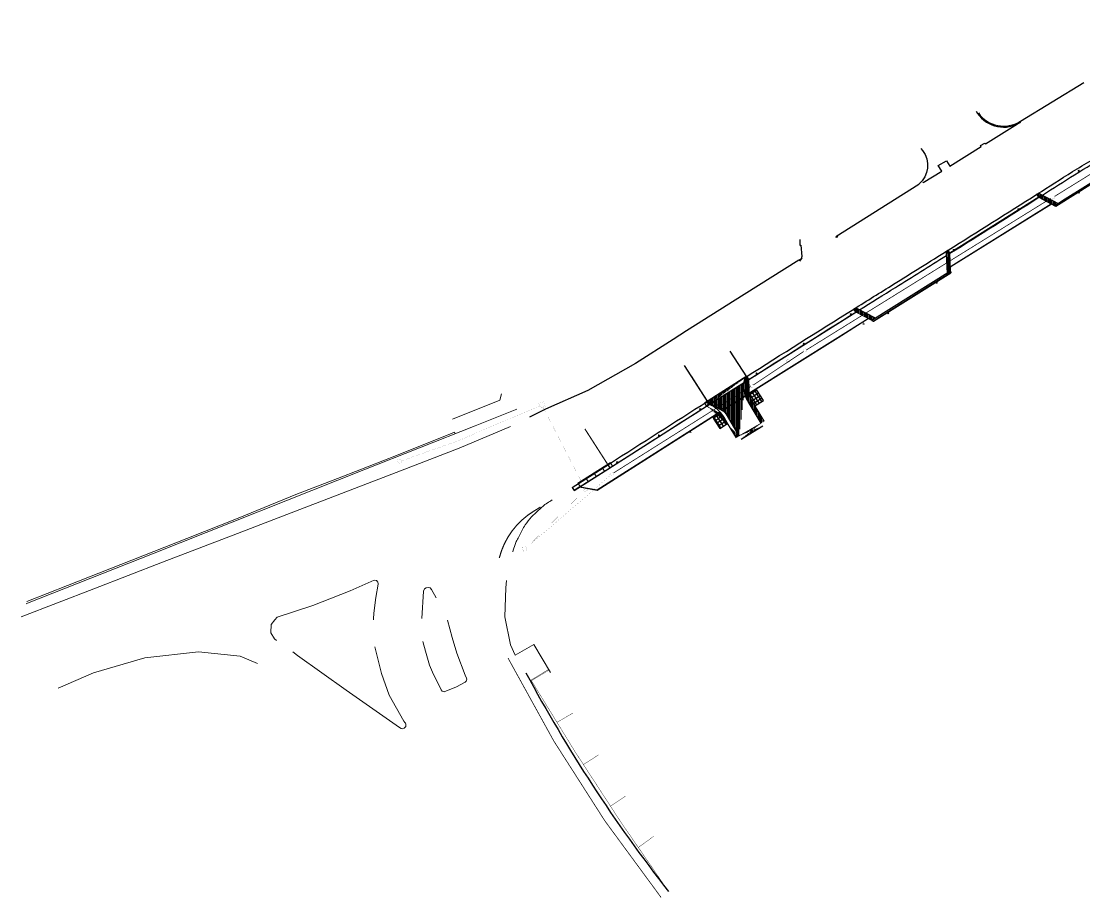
# Model space of a CAD drawing. Header units: metres. Extents: x 375221 to 375761, y 165693 to 166053.
# Drawn here: x 375221.2 to 375360.1, y 165693 to 165807.5 of the extents above; entities that cross this region are included whole.
import ezdxf

# ---------------------------------------------------------------- set-up
doc = ezdxf.new("R2010")
doc.units = ezdxf.units.M
for name, pattern in [('$0$DUCT1', [2, 1, -0.5, 0, -0.5]), ('1004', [6, 4, -2]), ('1025', [2, 1, -1]), ('DUCT1', [2, 1, -0.5, 0, -0.5])]:
    doc.linetypes.add(name, pattern=pattern)
for name, color, linetype in [('$03 Existing traffic signal equipment', 3, 'Continuous'), ('$03 Proposed kerbs', 7, 'Continuous'), ('$03 Roadmarkings', 7, 'Continuous'), ('$03 Tactiles', 1, 'Continuous'), ('$03 Traffic signs', 7, 'Continuous'), ('1Kerbing', 7, 'Continuous'), ('BUILDING', 8, 'Continuous'), ('KERB', 7, 'Continuous'), ('WALL', 8, 'Continuous'), ('XRefs', 251, 'Continuous')]:
    doc.layers.add(name, color=color, linetype=linetype)
doc.layers.add('bd-street furniture', color=7, linetype='Continuous', lineweight=30)
pattern_1 = [(90, (375301.1604602542, 165714.7829196174), (-0.1414214073079948, 2.842171974186587e-17), [])]

# ---------------------------------------------------------------- blocks, each defined once
blk = doc.blocks.new('Traffic sign')
at = {"layer": '$03 Traffic signs', "linetype": 'Continuous', "const_width": 0.07500000000000001}
blk.add_lwpolyline([(-0.0625, 0, 1), (0.0625, 0, 1)], format="xyb", close=True, dxfattribs=at)
at = {"layer": '$03 Traffic signs', "linetype": 'Continuous', "const_width": 0.05}
blk.add_lwpolyline([(0.02828144717750547, 0.2270358317452974), (0.2021533629576879, -0.120478731182402)], dxfattribs=at)

msp = doc.modelspace()

# ---------------------------------------------------------------- hatches: boundary and pattern name
at = {"layer": '$03 Tactiles', "linetype": 'Continuous', "transparency": 33554559}
h = msp.add_hatch(dxfattribs=at)
h.set_pattern_fill('NET', color=41, scale=0.1260000457130911, angle=122.7529095355412)
h.set_pattern_definition([(122.7529095355412, (375316.146531973, 165758.5213985508), (-0.3364467889082441, -0.2164340011622894), []), (212.7529095355412, (375316.146531973, 165758.5213985508), (0.2164340011622894, -0.3364467889082441), [])])
h.paths.add_polyline_path([(375317.1187644359, 165757.2451563403), (375318.2153961081, 165757.9472089726), (375317.3532432318, 165759.2939230325), (375316.3426043764, 165758.6469221432), (375316.4566136412, 165758.3770623012), (375316.6260188706, 165758.0612037797), (375316.8378702272, 165757.7103518005)])
h = msp.add_hatch(dxfattribs=at)
h.set_pattern_fill('NET', color=41, scale=0.1260000457130911, angle=122.7529095355412)
h.set_pattern_definition([(122.7529095355412, (375312.8103184532, 165756.3855880126), (-0.3364467889082441, -0.2164340011622894), []), (212.7529095355412, (375312.8103184532, 165756.3855880126), (0.2164340011622894, -0.3364467889082441), [])])
h.paths.add_polyline_path([(375312.5260283221, 165754.3049704023), (375313.5366671775, 165754.9519712925), (375313.2933475841, 165755.3602188854), (375313.0751351658, 165755.7263382003), (375312.9121012669, 165755.9966990687), (375312.7643271014, 165756.2106439518), (375312.68563007, 165756.3057637559), (375311.6638926119, 165755.6516576502)])
at = {"layer": '1Kerbing', "lineweight": 0}
h = msp.add_hatch(dxfattribs=at)
h.set_pattern_fill('JIS_WOOD', color=251, scale=0.2000000725604622, angle=45)
h.set_pattern_definition([(90, (375300.5995235723, 165714.416585383), (-0.1414214073079948, 2.842171974186587e-17), [])])
edge = h.paths.add_edge_path()
edge.add_arc((375354.2399990465, 165784.5019515147), 0.4859023338368265, 63.43315581562703, 121.4663249152635)
edge.add_line((375353.9863593187, 165784.9164005062), (375354.2398731678, 165784.5088734619))
edge.add_line((375354.239873169, 165784.5088734617), (375356.2839781468, 165783.4287467836))
edge.add_line((375356.2839781456, 165783.4287467841), (375356.7503313215, 165783.7216172345))
edge.add_line((375356.7503313217, 165783.7216172349), (375354.4573147763, 165784.9365489741))
h = msp.add_hatch(dxfattribs=at)
h.set_pattern_fill('JIS_WOOD', color=251, scale=0.2000000725604622, angle=45)
h.set_pattern_definition(pattern_1)
edge = h.paths.add_edge_path()
edge.add_arc((375342.6882325504, 165777.1565129729), 0.5596342148304116, 126.6750859446879, 177.4645753750043)
edge.add_line((375342.1291461829, 165777.1812695488), (375342.222504787, 165774.5752901734))
edge.add_line((375342.2225047871, 165774.5752901733), (375342.6929098067, 165774.8696011121))
edge.add_line((375342.692909807, 165774.8696011119), (375342.6088242395, 165777.1985879092))
edge.add_line((375342.6088242382, 165777.1985879093), (375342.3693136465, 165777.6387320315))
edge.add_line((375342.369313648, 165777.638732031), (375342.3539762124, 165777.605359443))
edge = h.paths.add_edge_path()
edge.add_arc((375330.312553212, 165769.3763818378), 0.6059182333873953, 66.35191853929948, 115.1087082324455)
edge.add_line((375330.0554396547, 165769.9250434125), (375330.3099966979, 165769.5181025339))
edge.add_line((375330.3099966962, 165769.5181025341), (375332.4024407965, 165768.4313245876))
edge.add_line((375332.4024407975, 165768.4313245881), (375332.8744859929, 165768.72666171))
edge.add_line((375332.8744859919, 165768.7266617101), (375330.5555978504, 165769.9314189616))
h = msp.add_hatch(dxfattribs=at)
h.set_pattern_fill('JIS_WOOD', color=251, scale=0.2000000725604622, angle=45)
h.set_pattern_definition(pattern_1)
edge = h.paths.add_edge_path()
edge.add_line((375314.6481453311, 165753.0871849274), (375312.810239572, 165756.1477152451))
edge.add_line((375312.8102395721, 165756.1477152454), (375310.7801893492, 165757.2098498213))
edge.add_line((375310.7801893484, 165757.2098498205), (375310.5226504056, 165757.6149102425))
edge.add_arc((375310.7858130448, 165757.0779298916), 0.5979987220942942, 70.45867872810406, 116.1084905037426)
edge.add_line((375313.1748749837, 165756.4965988128), (375310.9858356027, 165757.6414841908))
edge.add_line((375315.0604652986, 165753.3329336038), (375313.1748749838, 165756.4965988128))
edge.add_line((375315.858875107, 165760.4284217246), (375311.2458028409, 165757.50774649))
edge.add_line((375315.9441770762, 165761.0441002948), (375310.5226504057, 165757.6149102426))
edge.add_line((375314.648145305, 165753.0871849712), (375315.0695129326, 165753.3382300874))
h = msp.add_hatch(dxfattribs=at)
h.set_pattern_fill('JIS_WOOD', color=251, scale=0.2000000725604622, angle=45)
h.set_pattern_definition(pattern_1)
edge = h.paths.add_edge_path()
edge.add_line((375316.3270000648, 165760.72433504), (375316.0706697983, 165761.1297452506))
edge.add_arc((375316.442372337, 165760.6632823963), 0.5964481298668594, 128.549710470401, 175.9856563983014)
edge.add_line((375315.8473875597, 165760.7050374663), (375315.9430240038, 165758.4207218594))
edge.add_line((375315.9430240039, 165758.4207218597), (375316.0101882601, 165758.1952557183))
edge.add_line((375316.0101882592, 165758.1952557182), (375317.9106072763, 165755.0052085295))
edge.add_line((375317.9106072765, 165755.0052085295), (375318.3215099648, 165755.2533196899))
edge.add_line((375318.3215099648, 165755.25331969), (375316.423678169, 165758.3963632575))
edge.add_line((375316.423678169, 165758.3963632574), (375316.3270000641, 165760.7243350398))
h = msp.add_hatch(dxfattribs=at)
h.set_pattern_fill('JIS_WOOD', color=251, scale=0.2000000725604622, angle=45)
h.set_pattern_definition(pattern_1)
edge = h.paths.add_edge_path()
edge.add_line((375315.0600983165, 165753.332706173), (375317.9106072765, 165755.0052085295))
edge.add_line((375315.3110425361, 165752.9235275248), (375318.1371671651, 165754.6299974052))
at = {"layer": 'bd-street furniture'}
h = msp.add_hatch(color=254, dxfattribs=at)
h.dxf.hatch_style = 1
edge = h.paths.add_edge_path(flags=17)
edge.add_arc((375359.4424510524, 165787.9806357585), 0.06600002394495252, 0, 360)
edge = h.paths.add_edge_path()
edge.add_arc((375359.4424510524, 165787.9806357585), 0.07500002721017332, 0, 360)
h = msp.add_hatch(color=251, dxfattribs=at)
h.dxf.hatch_style = 1
edge = h.paths.add_edge_path()
edge.add_arc((375359.4424510524, 165787.9806357585), 0.06600002394495252, 0, 360)
h = msp.add_hatch(color=254, dxfattribs=at)
h.dxf.hatch_style = 1
edge = h.paths.add_edge_path(flags=17)
edge.add_arc((375359.4660006762, 165785.1512906644), 0.06600002394495252, 0, 360)
edge = h.paths.add_edge_path()
edge.add_arc((375359.4660006762, 165785.1512906644), 0.07500002721017332, 0, 360)
h = msp.add_hatch(color=251, dxfattribs=at)
h.dxf.hatch_style = 1
edge = h.paths.add_edge_path()
edge.add_arc((375359.4660006762, 165785.1512906644), 0.06600002394495252, 0, 360)
h = msp.add_hatch(color=254, dxfattribs=at)
h.dxf.hatch_style = 1
edge = h.paths.add_edge_path(flags=17)
edge.add_arc((375351.5675818864, 165782.9596766448), 0.06600002394495252, 0, 360)
edge = h.paths.add_edge_path()
edge.add_arc((375351.5675818864, 165782.9596766448), 0.07500002721017332, 0, 360)
h = msp.add_hatch(color=251, dxfattribs=at)
h.dxf.hatch_style = 1
edge = h.paths.add_edge_path()
edge.add_arc((375351.5675818864, 165782.9596766448), 0.06600002394495252, 0, 360)
h = msp.add_hatch(color=254, dxfattribs=at)
h.dxf.hatch_style = 1
edge = h.paths.add_edge_path(flags=17)
edge.add_arc((375343.1093297005, 165777.6362642674), 0.06600002394495252, 0, 360)
edge = h.paths.add_edge_path()
edge.add_arc((375343.1093297005, 165777.6362642674), 0.07500002721017332, 0, 360)
h = msp.add_hatch(color=251, dxfattribs=at)
h.dxf.hatch_style = 1
edge = h.paths.add_edge_path()
edge.add_arc((375343.1093297005, 165777.6362642674), 0.06600002394495252, 0, 360)
h = msp.add_hatch(color=254, dxfattribs=at)
h.dxf.hatch_style = 1
edge = h.paths.add_edge_path(flags=17)
edge.add_arc((375340.8751895875, 165773.3565669535), 0.06600002394495252, 0, 360)
edge = h.paths.add_edge_path()
edge.add_arc((375340.8751895875, 165773.3565669535), 0.07500002721017332, 0, 360)
h = msp.add_hatch(color=251, dxfattribs=at)
h.dxf.hatch_style = 1
edge = h.paths.add_edge_path()
edge.add_arc((375340.8751895875, 165773.3565669535), 0.06600002394495252, 0, 360)
h = msp.add_hatch(color=254, dxfattribs=at)
h.dxf.hatch_style = 1
edge = h.paths.add_edge_path(flags=17)
edge.add_arc((375329.6539398637, 165769.2314842045), 0.06600002394495252, 0, 360)
edge = h.paths.add_edge_path()
edge.add_arc((375329.6539398637, 165769.2314842045), 0.07500002721017332, 0, 360)
h = msp.add_hatch(color=251, dxfattribs=at)
h.dxf.hatch_style = 1
edge = h.paths.add_edge_path()
edge.add_arc((375329.6539398637, 165769.2314842045), 0.06600002394495252, 0, 360)
h = msp.add_hatch(color=254, dxfattribs=at)
h.dxf.hatch_style = 1
edge = h.paths.add_edge_path(flags=17)
edge.add_arc((375334.5221171658, 165769.3833169639), 0.06600002394495252, 0, 360)
edge = h.paths.add_edge_path()
edge.add_arc((375334.5221171658, 165769.3833169639), 0.07500002721017332, 0, 360)
h = msp.add_hatch(color=251, dxfattribs=at)
h.dxf.hatch_style = 1
edge = h.paths.add_edge_path()
edge.add_arc((375334.5221171658, 165769.3833169639), 0.06600002394495252, 0, 360)
h = msp.add_hatch(color=254, dxfattribs=at)
h.dxf.hatch_style = 1
edge = h.paths.add_edge_path(flags=17)
edge.add_arc((375323.5126594994, 165765.3791151326), 0.06600002394495252, 0, 360)
edge = h.paths.add_edge_path()
edge.add_arc((375323.5126594994, 165765.3791151326), 0.07500002721017332, 0, 360)
h = msp.add_hatch(color=251, dxfattribs=at)
h.dxf.hatch_style = 1
edge = h.paths.add_edge_path()
edge.add_arc((375323.5126594994, 165765.3791151326), 0.06600002394495252, 0, 360)
h = msp.add_hatch(color=254, dxfattribs=at)
h.dxf.hatch_style = 1
edge = h.paths.add_edge_path(flags=17)
edge.add_arc((375317.3367319535, 165761.4867018573), 0.06600002394495252, 0, 360)
edge = h.paths.add_edge_path()
edge.add_arc((375317.3367319535, 165761.4867018573), 0.07500002721017332, 0, 360)
h = msp.add_hatch(color=251, dxfattribs=at)
h.dxf.hatch_style = 1
edge = h.paths.add_edge_path()
edge.add_arc((375317.3367319535, 165761.4867018573), 0.06600002394495252, 0, 360)
h = msp.add_hatch(color=254, dxfattribs=at)
h.dxf.hatch_style = 1
edge = h.paths.add_edge_path(flags=17)
edge.add_arc((375309.9464775771, 165756.8047161642), 0.06600002394495252, 0, 360)
edge = h.paths.add_edge_path()
edge.add_arc((375309.9464775771, 165756.8047161642), 0.07500002721017332, 0, 360)
h = msp.add_hatch(color=251, dxfattribs=at)
h.dxf.hatch_style = 1
edge = h.paths.add_edge_path()
edge.add_arc((375309.9464775771, 165756.8047161642), 0.06600002394495252, 0, 360)
h = msp.add_hatch(color=254, dxfattribs=at)
h.dxf.hatch_style = 1
edge = h.paths.add_edge_path(flags=17)
edge.add_arc((375304.5704919547, 165753.3897056971), 0.06600002394495252, 0, 360)
edge = h.paths.add_edge_path()
edge.add_arc((375304.5704919547, 165753.3897056971), 0.07500002721017332, 0, 360)
h = msp.add_hatch(color=251, dxfattribs=at)
h.dxf.hatch_style = 1
edge = h.paths.add_edge_path()
edge.add_arc((375304.5704919547, 165753.3897056971), 0.06600002394495252, 0, 360)
h = msp.add_hatch(color=254, dxfattribs=at)
h.dxf.hatch_style = 1
edge = h.paths.add_edge_path(flags=17)
edge.add_arc((375299.0973493047, 165749.8833200652), 0.06600002394495252, 0, 360)
edge = h.paths.add_edge_path()
edge.add_arc((375299.0973493047, 165749.8833200652), 0.07500002721017332, 0, 360)
h = msp.add_hatch(color=251, dxfattribs=at)
h.dxf.hatch_style = 1
edge = h.paths.add_edge_path()
edge.add_arc((375299.0973493047, 165749.8833200652), 0.06600002394495252, 0, 360)

# ---------------------------------------------------------------- linework, layer by layer
at = {"layer": '$03 Existing traffic signal equipment', "color": 3, "linetype": '$0$DUCT1', "const_width": 0.1000000362802311, "flags": 128}
for points in [[(375394.9356858898, 165807.4873647932), (375394.1619887594, 165807.0527829994), (375391.5591071825, 165806.0217562271), (375383.3705760706, 165801.4006305188), (375356.2804881837, 165784.6357610794)], [(375323.8248495683, 165764.5570135573), (375355.795220213, 165784.3869331386)], [(375316.9016888272, 165759.9815348666), (375323.4822395388, 165764.3630784964)], [(375298.6379794292, 165748.4879405126), (375316.5654791929, 165759.7909191679)]]:
    msp.add_lwpolyline(points, dxfattribs=at)
at = {"layer": '$03 Existing traffic signal equipment', "color": 3, "linetype": 'Continuous', "const_width": 0.01000000362802311}
for points in [[(375355.712924229, 165784.5474279951), (375356.1981921997, 165784.7962559359), (375356.3627841678, 165784.4752662219), (375355.8775161952, 165784.2264382821)], [(375323.3932805937, 165764.5202353653), (375323.7358906213, 165764.7141704261), (375323.9138085134, 165764.3998566885), (375323.5711984858, 165764.2059216276)], [(375321.2228995077, 165763.2204329921), (375321.590325648, 165763.4142884165), (375321.7557322681, 165763.1007830463), (375321.3883061279, 165762.9069276229)], [(375316.4820077661, 165759.9381467989), (375316.8147537801, 165760.1294234488), (375316.9828227311, 165759.8329819655), (375316.6489506196, 165759.643691536)], [(375288.8607569858, 165757.5614107279), (375289.4622443467, 165757.8058120664), (375289.7007688284, 165757.2187880278), (375289.0992814675, 165756.9743866893)], [(375270.3905644324, 165750.1911504874), (375270.8749390375, 165750.3051675893), (375270.8749390375, 165750.3051675893), (375270.993562609, 165749.8456259295), (375270.5044171549, 165749.7259205235)], [(375298.1356744803, 165748.255999337), (375298.5596028734, 165748.588014422), (375298.716355985, 165748.3878666032), (375298.292427592, 165748.0558515191)], [(375294.7208555806, 165746.2808998805), (375295.1319910642, 165746.5226031197), (375295.2980262674, 165746.240178423), (375294.8868907839, 165745.9984751837)], [(375287.3401052039, 165738.4578877324), (375286.8800324518, 165738.248606639), (375286.6671619955, 165738.7343239151), (375287.1216666698, 165738.9380917279)]]:
    msp.add_lwpolyline(points, close=True, dxfattribs=at)
msp.add_lwpolyline([(375288.9800192267, 165757.2678987086), (375278.4983427115, 165752.7585951649), (375270.9366362486, 165750.0782409115)], dxfattribs=at)
at = {"layer": '$03 Existing traffic signal equipment', "color": 3, "linetype": 'DUCT1', "const_width": 0.01000000362802311}
for points in [[(375294.9264233224, 165746.4017515006), (375289.4000251479, 165757.096587359)], [(375287.7108674739, 165739.1084823394), (375298.2140510362, 165748.1559254285)], [(375287.2308859359, 165738.6979897302), (375294.8038731813, 165746.1396875326)]]:
    msp.add_lwpolyline(points, dxfattribs=at)
at = {"layer": '$03 Proposed kerbs', "linetype": 'Continuous', "ltscale": 0.2}
msp.add_line((375293.2076417524, 165746.6050500413), (375293.4658573922, 165746.2004123554), dxfattribs=at)
at = {"layer": '$03 Proposed kerbs', "linetype": 'Continuous'}
for points in [[(375353.9730327874, 165784.9251779877, 0.0004762063535170355), (375358.6335278805, 165787.8827737076, -0.001618663070330901), (375363.4647018872, 165790.8091763165, -0.001477084081085928)], [(375354.6963058542, 165784.8151165973, 0.0004281925219712157), (375358.8873463273, 165787.475347355, -0.001475806340648206), (375363.2889701482, 165790.1432457101)], [(375342.364838779, 165777.6124460166, 0.001183622670977012), (375353.9729407728, 165784.9251197176, 0.001183622670977012)], [(375342.6086090822, 165777.1987453578, 0.001184765535620227), (375354.229843054, 165784.5196553227)], [(375330.0367347598, 165769.913603846, -0.0004467437187289622), (375335.2273037452, 165773.1540514044, 0.0007238772340237302), (375342.3437494095, 165777.5992302392, 0.0006778621275527222)], [(375330.7634474263, 165769.8019606695, -0.0004060797222997159), (375335.4811330475, 165772.7466561999, 0.0006768216391372219), (375342.1363422479, 165776.9028602969)], [(375315.9471093528, 165761.0522970846, -0.001215113468152907), (375330.0357212983, 165769.9129698873, -0.001215113468152907)], [(375316.2036412973, 165760.6465982692, -0.00121679972724489), (375330.3098567631, 165769.5182759669)], [(375310.8646722306, 165757.8323107194, -0.0004392655608676463), (375315.9471093528, 165761.0522970846, -0.0003495940295202055)], [(375311.6174304895, 165757.7415477168, -0.0003495940295203922), (375315.6617534887, 165760.3038801095, -0.0003495940295203922)], [(375293.2098484486, 165746.6064414047), (375298.0917304885, 165749.6845597476, -0.00110611389098465), (375310.8646722306, 165757.8323107194, -0.00110611389098465)], [(375293.4658573922, 165746.2004123554), (375298.3492560368, 165749.2794869468, -0.001106244798230553), (375311.1219166182, 165757.4270632733)]]:
    msp.add_lwpolyline(points, format="xyb", dxfattribs=at)
for points in [[(375354.229843054, 165784.5196553227), (375353.9729407802, 165784.9251197064)], [(375354.4555299096, 165784.9432866331), (375354.229843054, 165784.5196553227)], [(375354.2299815658, 165784.5195790557), (375356.4155618176, 165783.3561492916)], [(375354.4555299096, 165784.9432866331), (375356.7501913887, 165783.7217906676)], [(375330.3098567631, 165769.5182759669), (375330.0552997198, 165769.9252168452)], [(375316.2036412973, 165760.6465982692), (375315.7351416666, 165760.7510409029)], [(375316.2036412973, 165760.6465982692), (375315.9471230134, 165761.0523057217)], [(375311.1219166182, 165757.4270632733), (375310.8646722306, 165757.8323107194)], [(375311.1219166182, 165757.4270632733), (375311.26881871, 165757.8840314811)], [(375297.8958766889, 165749.5610702476), (375298.1518856324, 165749.1550411992)]]:
    msp.add_lwpolyline(points, dxfattribs=at)
for centre, radius, start, end in [((375354.2298409324, 165784.5196538344), 0.4800002732059004, 61.95368857855471, 122.3580435711658), ((375316.2036412973, 165760.6465982692), 0.4800001741451091, 122.3041029575497, 167.4325523639872), ((375311.1219166182, 165757.4270632733), 0.4800001741451417, 72.17890100912135, 122.4067074226829)]:
    msp.add_arc(centre, radius, start, end, dxfattribs=at)
at = {"layer": '$03 Roadmarkings', "linetype": 'Continuous', "const_width": 0.1500000544203466}
msp.add_lwpolyline([(375297.8650869709, 165749.6101865107), (375294.8850603756, 165754.2427561283)], dxfattribs=at)
at = {"layer": '$03 Roadmarkings', "linetype": 'Continuous', "ltscale": 0.4, "const_width": 0.1500000544203466}
msp.add_lwpolyline([(375289.0685561672, 165744.0163440397), (375288.2250079252, 165743.5046193227, 0.1966752189341847), (375283.6966571752, 165737.3858646322, 8.71016594523911)], format="xyb", dxfattribs=at)
at = {"layer": '$03 Roadmarkings', "linetype": '1004', "const_width": 0.1000000362802311}
msp.add_lwpolyline([(375284.842110524, 165724.2759813992, 0.04839901668409888), (375304.8384302668, 165693.0043587945, 0.04312084518138833)], format="xyb", dxfattribs=at)
at = {"layer": '$03 Roadmarkings', "linetype": 'Continuous'}
msp.add_lwpolyline([(375287.1739006788, 165722.3767557945, 0.04312084518138832), (375305.8228642084, 165693.7746775271, 2.988622563454033)], format="xyb", dxfattribs=at)
at = {"layer": '$03 Roadmarkings', "linetype": '1025', "ltscale": 0.6, "const_width": 0.05000001814011554, "flags": 128}
for points in [[(375290.153088199, 165722.8085504975), (375287.8422990069, 165721.4120202726)], [(375290.2048114073, 165722.7229659362), (375287.8940222133, 165721.3264357112)]]:
    msp.add_lwpolyline(points, dxfattribs=at)
msp.add_lwpolyline([(375287.8422990069, 165721.4120202726), (375287.8422990069, 165721.4120202726, 0.0192014262338559), (375305.7479582559, 165693.8848063322)], format="xyb", dxfattribs=at)
at = {"layer": '$03 Roadmarkings', "linetype": '1025', "ltscale": 0.5, "const_width": 0.05000001814011554}
for points in [[(375291.2792144064, 165715.9078786522), (375293.3237235714, 165717.0998474546)], [(375294.6758487392, 165710.3534054067), (375296.6685028989, 165711.6319393329)], [(375298.2178738117, 165704.9032596238), (375300.1966919955, 165706.2529223086)], [(375301.8423146885, 165699.5075706979), (375303.8923181538, 165700.9967929469)]]:
    msp.add_lwpolyline(points, dxfattribs=at)
at = {"layer": '$03 Tactiles', "color": 41, "linetype": 'Continuous'}
for points in [[(375317.1187644359, 165757.2451563403), (375318.2153961081, 165757.9472089726), (375317.3532432318, 165759.2939230325), (375316.3426043764, 165758.6469221432), (375316.4566136412, 165758.3770623012), (375316.6260188706, 165758.0612037797), (375316.8378702272, 165757.7103518005)], [(375312.5260283221, 165754.3049704023), (375313.5366671775, 165754.9519712925), (375313.2933475841, 165755.3602188854), (375313.0751351658, 165755.7263382003), (375312.9121012669, 165755.9966990687), (375312.7643271014, 165756.2106439518), (375312.68563007, 165756.3057637559), (375311.6638926119, 165755.6516576502)]]:
    msp.add_lwpolyline(points, close=True, dxfattribs=at)
at = {"layer": '1Kerbing', "lineweight": 0}
for p, q in [((375356.2839781456, 165783.4287467841), (375354.229982987, 165784.5194818899)), ((375314.648145305, 165753.0871849712), (375312.8085513022, 165756.1466460796))]:
    msp.add_line(p, q, dxfattribs=at)
at = {"layer": '1Kerbing', "ltscale": 150}
for p, q in [((375342.6087154374, 165777.198812006), (375342.3685952015, 165777.6144216917)), ((375342.129136892, 165777.1816223226), (375342.2225047871, 165774.5752901733)), ((375332.5585643835, 165768.3503173785), (375342.6654611118, 165774.6726227729)), ((375332.6079187039, 165768.3245765222), (375342.7014672067, 165774.6385357436)), ((375332.8744859919, 165768.7266617101), (375330.5352241434, 165769.9420039356))]:
    msp.add_line(p, q, dxfattribs=at)
at = {"layer": '1Kerbing', "lineweight": 0, "ltscale": 150}
for p, q in [((375342.6589434706, 165774.8486109097), (375342.6087154374, 165777.198812006)), ((375342.692909807, 165774.8696011119), (375342.6087475456, 165777.1986405579)), ((375330.3099966981, 165769.5181025341), (375332.4024407975, 165768.4313245881)), ((375330.3100926634, 165769.5184235284), (375332.4023008645, 165768.4314980209))]:
    msp.add_line(p, q, dxfattribs=at)
at = {"layer": '1Kerbing', "linetype": 'Continuous'}
for p, q in [((375342.6589434706, 165774.8486109097), (375332.4023008645, 165768.4314980209)), ((375342.692909807, 165774.8696011119), (375332.4024407975, 165768.4313245881)), ((375315.310902603, 165752.9237009576), (375318.137027232, 165754.630170838)), ((375315.3110425361, 165752.9235275248), (375318.1371671651, 165754.6299974052))]:
    msp.add_line(p, q, dxfattribs=at)
at = {"layer": '1Kerbing'}
for p, q in [((375317.9104673434, 165755.0053819623), (375316.2151161823, 165757.8130926192)), ((375315.0603253637, 165753.3331070365), (375313.3785112742, 165756.1548741413))]:
    msp.add_line(p, q, dxfattribs=at)
at = {"layer": '1Kerbing', "linetype": 'Continuous'}
for points in [[(375351.8188217469, 165794.4684032546), (375360.0975903999, 165799.5316610569)], [(375339.0461245049, 165786.5526334811), (375339.1191510297, 165786.4597594719), (375341.5259493291, 165787.9536639079), (375341.0596388448, 165788.6755087078), (375342.1469335016, 165789.2864096714), (375342.5867316741, 165788.5745234443), (375346.6985256765, 165791.1423171796), (375346.6055955533, 165791.2951733787), (375347.1546255462, 165791.5957715753), (375347.2630792931, 165791.5054868357), (375351.4519867506, 165794.1167494915)], [(375327.6943661626, 165779.3836812517), (375338.5274590924, 165786.2473628288)], [(375356.2815528866, 165783.4274850292), (375357.3410004713, 165784.0928196022)], [(375356.2839781456, 165783.4287467841), (375357.3411404062, 165784.0926461695)], [(375322.8526732922, 165776.3160587652), (375315.7245406192, 165771.8114738781), (375308.1638528146, 165767.0797597216), (375306.4118500743, 165765.9428816866), (375301.4850703999, 165762.7939489316), (375295.2570465617, 165759.275254718), (375289.7229863908, 165756.8174586082), (375287.650153609, 165755.7897803569)], [(375322.8525248412, 165776.315964831), (375323.2785995081, 165776.585919207)]]:
    msp.add_lwpolyline(points, dxfattribs=at)
for points in [[(375346.0220851377, 165795.7878697896), (375346.2122327555, 165795.4877440557, 0.4062643677942456), (375351.8840406276, 165794.3617659779, -0.03366623375732114)], [(375346.3221312407, 165795.5573713239, 0.4059030775017838), (375351.8132530712, 165794.4708032832)], [(375346.3221312407, 165795.5573713239, 0.4059030775017838), (375351.8132530712, 165794.4708032832)], [(375338.8116479646, 165790.8942449186), (375339.0142971203, 165790.6355143702, -0.4113150898061606), (375338.5274590924, 165786.2473628288, -0.4095751005884204)]]:
    msp.add_lwpolyline(points, format="xyb", dxfattribs=at)
at = {"layer": '1Kerbing'}
for points in [[(375354.4529486727, 165784.9444856048), (375356.7503313217, 165783.7216172349), (375363.3280524593, 165787.8524353607), (375363.2825560495, 165790.4195335666)], [(375357.3410004713, 165784.0928196022), (375363.3430749383, 165787.8621308096), (375363.282382058, 165790.4211429749)], [(375354.2301214989, 165784.519405623), (375342.6087490153, 165777.1985719251)], [(375316.3270000648, 165760.72433504), (375330.3099966981, 165769.5181025341)], [(375316.0704760309, 165761.1300517116), (375310.5226504058, 165757.6149102431)], [(375298.4832760822, 165749.3905129889), (375310.7801893484, 165757.2098498205)], [(375298.2250762116, 165749.7951259669), (375293.9785932023, 165747.0950112827)], [(375294.2639936171, 165746.7076649955), (375293.4648380298, 165746.2037823834)]]:
    msp.add_lwpolyline(points, dxfattribs=at)
at = {"layer": '1Kerbing', "ltscale": 150}
for points in [[(375363.802853018, 165788.1506107785), (375363.8118290063, 165787.9416339984), (375356.4666462876, 165783.3288570242), (375356.2839781456, 165783.4287467841)], [(375363.8176762555, 165788.1601811042), (375363.8202833477, 165787.9844445949), (375356.4155618176, 165783.3561492916)], [(375342.6589434706, 165774.8486109097), (375342.6654611118, 165774.6726227729)], [(375342.692909807, 165774.8696011119), (375342.7014672067, 165774.6385357436)], [(375332.4023008645, 165768.4314980209), (375332.5585643835, 165768.3503173785)], [(375332.4024407975, 165768.4313245881), (375332.6079187039, 165768.3245765222)]]:
    msp.add_lwpolyline(points, dxfattribs=at)
at = {"layer": '1Kerbing', "lineweight": 0, "ltscale": 150}
for points in [[(375353.9733267576, 165784.9249647725), (375354.2300591692, 165784.5193610741)], [(375354.4529486727, 165784.9444856048), (375354.2300591692, 165784.5193610741)], [(375342.1291098241, 165777.1812682357), (375342.6088242382, 165777.1985879093)], [(375342.3539762124, 165777.6053594435), (375342.6088242382, 165777.1985879093)], [(375330.0554254428, 165769.9250661302), (375330.3099966981, 165769.5181025341)], [(375330.535144411, 165769.9420354357), (375330.3099966981, 165769.5181025341)]]:
    msp.add_lwpolyline(points, dxfattribs=at)
at = {"layer": '1Kerbing', "linetype": 'Continuous', "lineweight": 9}
for points in [[(375342.6474782061, 165775.4421829833), (375342.7505703941, 165775.507079198), (375355.826680975, 165783.6696227957)], [(375342.6716779321, 165775.4571551159), (375342.7507103272, 165775.5069057653), (375355.8286058567, 165783.670563587)], [(375342.6755672768, 165775.4007838992), (375342.7786594648, 165775.4656801131), (375355.8776368443, 165783.6424979279)], [(375342.6757072099, 165775.4006104665), (375342.7787993979, 165775.4655066803), (375355.8796186149, 165783.6434742305)], [(375316.2717527524, 165758.8559909603), (375316.5488698557, 165759.0324259698), (375327.9488637783, 165766.1894506169), (375331.9137251116, 165768.6853185762)], [(375316.2871955205, 165758.8065490676), (375316.5757278632, 165758.9902519342), (375327.9757217858, 165766.1472765813), (375331.9651443046, 165768.6586057311)], [(375316.4011791237, 165758.9381316593), (375316.5490097906, 165759.0322525371), (375327.9490037132, 165766.1892771842), (375331.9138650447, 165768.6851451434)], [(375316.4035772979, 165758.8803845299), (375316.5758677963, 165758.9900785014), (375327.9758617189, 165766.1471031485), (375331.9652842395, 165768.6584322983)], [(375312.8411447089, 165756.6715277759), (375315.9331404511, 165758.6401406433)], [(375312.8922058772, 165756.6447634166), (375315.9355386253, 165758.5823935131)], [(375312.9517494775, 165756.7422101824), (375315.8533871174, 165758.5896257907)], [(375312.9845050145, 165756.7037909869), (375315.8688298855, 165758.5401838971)], [(375294.1689785589, 165746.6475099903), (375296.5030811392, 165746.2103926046), (375312.5674492102, 165756.4382597608), (375312.5750457756, 165756.4430963444)], [(375294.2335176561, 165746.6885492168), (375296.4950403236, 165746.2645471757), (375312.5405912045, 165756.4804337965), (375312.5414493438, 165756.4809801579)], [(375294.2336575892, 165746.6883757841), (375296.4951802567, 165746.264373743), (375312.3743402734, 165756.3742458867)], [(375294.171216825, 165746.6491674846), (375296.5041288678, 165746.2107971478), (375312.425401181, 165756.3474813607)]]:
    msp.add_lwpolyline(points, dxfattribs=at)
at = {"layer": '1Kerbing', "lineweight": 0}
for points in [[(375315.8473611847, 165760.7050364055), (375316.3270000648, 165760.72433504)], [(375316.0704760309, 165761.1300517116), (375316.3270000648, 165760.72433504)], [(375316.327016877, 165760.7239301698), (375316.4218407925, 165758.4406065941)], [(375315.858875107, 165760.4284217246), (375311.2458028402, 165757.5077464897)], [(375318.3215099648, 165755.25331969), (375316.4218407925, 165758.4406065941)], [(375310.5226360764, 165757.6149327802), (375310.7801893484, 165757.2098498205)], [(375311.0022174772, 165757.6354248533), (375310.7801893484, 165757.2098498205)], [(375310.7804772407, 165757.2096989173), (375312.8085513022, 165756.1466460796)], [(375315.0599583816, 165753.3328796057), (375317.9104673434, 165755.0053819623)], [(375315.0600983165, 165753.332706173), (375317.9106072765, 165755.0052085295)], [(375298.2250762116, 165749.7951259669), (375298.4832880367, 165749.3904942572)], [(375298.4832800664, 165749.3905067453), (375294.2639936171, 165746.7076649955)], [(375296.1154284533, 165748.4537121942), (375296.3736402784, 165748.0490804845)], [(375297.1702523325, 165749.1244190801), (375297.4284641575, 165748.7197873713)], [(375294.0057817921, 165747.1122967051), (375294.2639936171, 165746.7076649955)], [(375295.060604576, 165747.7830053074), (375295.3188164011, 165747.3783735977)]]:
    msp.add_lwpolyline(points, dxfattribs=at)
at = {"layer": '1Kerbing'}
for points in [[(375315.8473875597, 165760.7050374663), (375315.9409925751, 165758.4510644833, 0.1246340865732927), (375316.0250761081, 165758.1687745275), (375317.9106072877, 165755.0052085361)], [(375311.0022174772, 165757.6354248533), (375313.0247852337, 165756.5752702625, -0.1385061674757516), (375313.2616336253, 165756.3510341598), (375315.0604652986, 165753.3329336038)]]:
    msp.add_lwpolyline(points, format="xyb", dxfattribs=at)
at = {"layer": '1Kerbing', "lineweight": 0}
for points in [[(375318.3213700317, 165755.2534931228), (375316.6260188706, 165758.0612037797, -0.1929853386209388), (375316.2036412917, 165760.6465982795, -0.1924520213807329)], [(375314.648005398, 165753.0873583602), (375312.9661913067, 165755.909125465, 0.1732581984711367), (375311.1237200014, 165757.4263690412, 0.1693683515473366)]]:
    msp.add_lwpolyline(points, format="xyb", dxfattribs=at)
at = {"layer": '1Kerbing'}
for centre, radius, start, end in [((375354.2355005946, 165784.3852749169), 0.6000002176813862, 68.75151803354156, 115.9098376858218), ((375319.6393052526, 165759.8806856228), 4.000001451209234, 167.5504032971565, 211.1244082959301), ((375316.4458120707, 165760.6619458292), 0.6000002176813862, 128.7232896495048, 175.8816095747566), ((375309.9225620646, 165754.08993976), 4.025858783561252, 30.85837448929037, 70.46380250292607), ((375310.785902299, 165757.0757749584), 0.6000002176813862, 68.8675472727615, 116.0258656607584)]:
    msp.add_arc(centre, radius, start, end, dxfattribs=at)
at = {"layer": '1Kerbing', "ltscale": 150}
for centre, start, end in [((375342.7273778412, 165777.1357090594), 128.486911515897, 175.645228429263), ((375330.3147248011, 165769.3839893294), 68.44674576807974, 115.6050620554361)]:
    msp.add_arc(centre, 0.6000002176813862, start, end, dxfattribs=at)
at = {"layer": 'bd-street furniture'}
for points in [[(375322.968062548, 165778.9944497924), (375322.9710850511, 165778.2719555171), (375323.1217145249, 165778.2751814136), (375323.2640873808, 165776.7931352863), (375323.1773326434, 165776.4577012807), (375322.9387341421, 165776.1930126743)], [(375327.624024177, 165779.3706456879), (375327.7613250036, 165779.3279622979), (375327.9041866269, 165779.3488810435), (375327.9706537556, 165779.381441649)]]:
    msp.add_lwpolyline(points, dxfattribs=at)
at = {"layer": 'bd-street furniture', "lineweight": 0}
for centre, radius in [((375359.4424510524, 165787.9806357585), 0.07500002721017332), ((375359.4424510524, 165787.9806357585), 0.06600002394495252), ((375359.4660006762, 165785.1512906644), 0.07500002721017332), ((375359.4660006762, 165785.1512906644), 0.06600002394495252), ((375351.5675818864, 165782.9596766448), 0.07500002721017332), ((375351.5675818864, 165782.9596766448), 0.06600002394495252), ((375343.1093297005, 165777.6362642674), 0.07500002721017332), ((375343.1093297005, 165777.6362642674), 0.06600002394495252), ((375340.8751895875, 165773.3565669535), 0.07500002721017332), ((375340.8751895875, 165773.3565669535), 0.06600002394495252), ((375329.6539398637, 165769.2314842045), 0.07500002721017332), ((375329.6539398637, 165769.2314842045), 0.06600002394495252), ((375334.5221171658, 165769.3833169639), 0.07500002721017332), ((375334.5221171658, 165769.3833169639), 0.06600002394495252), ((375323.5126594994, 165765.3791151326), 0.07500002721017332), ((375323.5126594994, 165765.3791151326), 0.06600002394495252), ((375317.3367319535, 165761.4867018573), 0.07500002721017332), ((375317.3367319535, 165761.4867018573), 0.06600002394495252), ((375309.9464775771, 165756.8047161642), 0.07500002721017332), ((375309.9464775771, 165756.8047161642), 0.06600002394495252), ((375304.5704919547, 165753.3897056971), 0.07500002721017332), ((375304.5704919547, 165753.3897056971), 0.06600002394495252), ((375299.0973493047, 165749.8833200652), 0.07500002721017332), ((375299.0973493047, 165749.8833200652), 0.06600002394495252)]:
    msp.add_circle(centre, radius, dxfattribs=at)
at = {"layer": 'BUILDING', "color": 7, "lineweight": 0}
msp.add_line((375277.5761020165, 165755.5252914606), (375283.7873540726, 165758.0115809618), dxfattribs=at)
at = {"layer": 'BUILDING', "color": 7, "lineweight": 0, "flags": 128}
msp.add_lwpolyline([(375285.9979780372, 165756.8416844932), (375280.5540898647, 165754.640368972), (375265.9694346637, 165748.9106674651), (375238.5956082772, 165738.0049340595), (375222.0170869511, 165731.4442381421), (375221.8576255683, 165731.3813779242)], dxfattribs=at)
at = {"layer": 'KERB', "color": 7, "lineweight": 0, "flags": 128}
for points in [[(375285.1771506537, 165754.5793060865), (375278.436919041, 165751.7326930733), (375270.7685931642, 165748.7641002284), (375263.6327185947, 165746.0285344236), (375255.3716916051, 165742.8497682037), (375248.8894150034, 165740.3622526107), (375239.6511028577, 165736.8421765249), (375230.684804948, 165733.3396757375), (375221.2045945916, 165729.6596824946)], [(375254.5686290786, 165726.5756642371), (375254.2944879998, 165726.8052920466), (375253.8233445492, 165727.5695173331), (375253.8854963593, 165728.674198837), (375254.3544982579, 165729.2757042553), (375254.6802521143, 165729.6383490711), (375259.3036236297, 165731.1753201233), (375264.2047039215, 165733.0915948283), (375267.3575249724, 165734.4691454591), (375267.6451388989, 165734.442049603), (375267.8064789474, 165734.2310611252), (375267.861619899, 165734.0394945098), (375267.8556192685, 165733.9435390607), (375267.5357135031, 165732.2215098562), (375267.3015010357, 165730.1526068719), (375267.2615747638, 165729.4154260978), (375267.2500694357, 165729.2979162084)], [(375290.3878500853, 165722.4181445409), (375288.1901057214, 165726.0735200373), (375285.7603394873, 165724.672183116), (375285.1407052744, 165726.0133724492), (375284.4130948279, 165729.6963102631), (375284.5640245173, 165733.462687389), (375284.6471159272, 165734.4142876351)], [(375273.5538267586, 165729.449627935), (375273.799578568, 165733.0187748829), (375273.8983314391, 165733.3417464122), (375274.1384972781, 165733.4760847008), (375274.3873052206, 165733.5197385242), (375274.6570923273, 165733.4549768157), (375274.8369775862, 165733.247014109), (375275.4489450175, 165732.1435723444)], [(375276.9353658799, 165729.2334441263), (375277.5189030748, 165726.9589061253), (375278.1264366601, 165724.9370122915), (375279.2342709452, 165722.0624553608), (375279.3978863694, 165721.6744780717), (375279.4556864556, 165721.5474902401), (375279.4150296003, 165721.3959597703), (375279.3768462501, 165721.2724952511), (375279.2449961565, 165721.1446383996), (375278.0993050709, 165720.5263695577), (375276.5046204217, 165719.8860221561), (375276.2274206728, 165719.9751030328), (375276.0890524667, 165720.1546055507), (375274.953222841, 165722.4506180435), (375274.5840912256, 165723.3770424603), (375274.0301988423, 165725.1896146415), (375273.6938541979, 165726.4379590163)], [(375226.0467340909, 165720.368263985), (375230.6368760392, 165722.3551010843), (375237.3594767507, 165724.3223377997), (375244.3733807225, 165725.1056567151), (375249.814051507, 165724.519372467), (375252.0715417601, 165723.5821813596)], [(375267.4194519315, 165725.74675423), (375268.2990505062, 165722.2501827637), (375269.3134316038, 165719.4476905493), (375271.2220418416, 165716.0400515497), (375271.3515623771, 165715.8810224757), (375271.4433298651, 165715.7810785929), (375271.4433298651, 165715.7810785929), (375271.4433298651, 165715.7810785929), (375271.4823061116, 165715.6412560456), (375271.4895223193, 165715.5038565127), (375271.4635549542, 165715.3616930107), (375271.3877770454, 165715.2550273445), (375271.2456301562, 165715.1135335919), (375271.0425555035, 165715.0517555233), (375270.8711266313, 165715.0674774377), (375270.6524363607, 165715.1908439137), (375263.6867450047, 165720.1083394159), (375257.3241187092, 165724.6177190281), (375256.6907833703, 165725.0875898376)]]:
    msp.add_lwpolyline(points, dxfattribs=at)
msp.add_lwpolyline([(375285.4535922669, 165738.1605135072, -0.01537962944907795), (375285.7581083309, 165739.1150070895), (375285.7581083309, 165739.1150070904, -0.02719990018963276), (375285.9756726325, 165739.6383717377), (375285.9756726325, 165739.6383717377, -0.01129990615652114), (375286.6718135905, 165741.0055845603), (375286.6718135905, 165741.0055845613, -0.02112819288841443), (375287.0908644367, 165741.7113660518), (375287.0908644367, 165741.7113660518, -0.04911569672473014), (375287.9138058294, 165742.7369576553, -0.02708851921414604), (375289.6678559594, 165744.3458899995, -0.03001658158856745), (375289.9501346853, 165744.5508808782, -0.01336075722860063), (375290.6213343758, 165744.9544591466)], format="xyb", dxfattribs=at)
at = {"layer": 'WALL', "color": 7, "lineweight": 0}
msp.add_line((375283.7873540726, 165758.0115809618), (375284.0006985646, 165758.8390703201), dxfattribs=at)
at = {"layer": 'WALL', "color": 7, "lineweight": 0, "flags": 128}
msp.add_lwpolyline([(375221.9183488674, 165731.6753436597), (375227.238610249, 165733.7883396959), (375234.2343366258, 165736.5341715273), (375242.8365077488, 165739.9335629744), (375249.5424238946, 165742.5778359212), (375257.1069085877, 165745.6794223106), (375263.1261848975, 165747.9708177308), (375270.2438510563, 165750.7710009608), (375277.3296079393, 165753.5890914286), (375277.3296079393, 165753.5890914286), (375277.8425602838, 165753.8241541674), (375277.9464129712, 165753.6159217004)], dxfattribs=at)
at = {"layer": 'XRefs', "linetype": '1004'}
for points in [[(375316.0389448237, 165761.0393809117), (375313.0481296498, 165765.7472862108)], [(375310.9613462351, 165757.786760645), (375307.9289433081, 165762.5410791859)]]:
    msp.add_lwpolyline(points, dxfattribs=at)
at = {"layer": 'XRefs', "linetype": '1004', "ltscale": 150}
msp.add_lwpolyline([(375310.9147729743, 165757.8598259632), (375307.923653109, 165762.5374792963)], dxfattribs=at)

# ---------------------------------------------------------------- block references
at = {"layer": '$03 Traffic signs', "linetype": 'Continuous', "rotation": 8.908547518839612}
for p in [(375331.2817643862, 165767.9502912639), (375308.6058020219, 165753.7948526694)]:
    msp.add_blockref('Traffic sign', p, dxfattribs=at)

doc.saveas('drawing.dxf')
